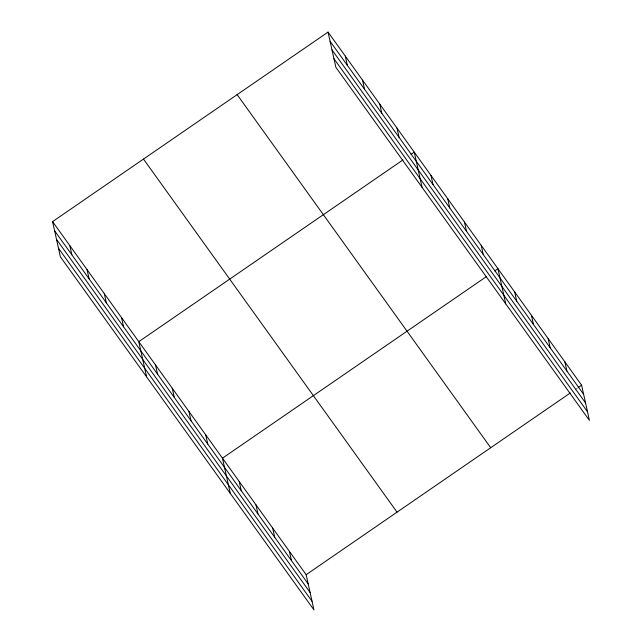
<?xml version="1.0" encoding="UTF-8"?>
<svg xmlns="http://www.w3.org/2000/svg" width="642" height="642" viewBox="0 0 642 642"><rect width="100%" height="100%" fill="white"/><g stroke="black" fill="none" stroke-linecap="round" stroke-linejoin="round"><path stroke-width="0.48" stroke-dasharray="3.21 2.41" d="M575.12 389.654L577.559 387.977"/><path stroke-width="0.96" d="M52.58 221.618L306.146 574.702L313.954 609.9L60.388 256.816L52.58 221.618L328.046 32.1L581.612 385.184L589.42 420.382L335.854 67.298L328.046 32.1M402.895 159.962L138.792 341.664L146.601 376.862M411.016 154.385L414.259 152.146L422.067 187.344M486.572 276.485L222.469 458.187L230.277 493.385M494.693 270.9L497.935 268.669L505.744 303.867M306.146 574.702L570.248 393M578.37 387.415L581.612 385.184M330.084 41.289L583.65 394.365M331.986 49.867L585.552 402.951M333.952 58.711L587.518 411.795M237.147 94.639L490.713 447.723M143.487 159.08L397.053 512.164M54.618 230.807L308.184 583.891M56.52 239.386L310.086 592.47M58.478 248.229L312.044 601.313M564.88 361.879L566.918 371.068M548.148 338.575L550.178 347.763M531.407 315.27L533.446 324.459M514.675 291.966L516.714 301.154M481.203 245.364L483.241 254.545M464.471 222.06L466.501 231.24M447.731 198.755L449.769 207.944M430.999 175.451L433.037 184.639M397.021 128.135L399.059 137.324M379.775 104.132L381.813 113.313M362.537 80.122L364.568 89.302M345.292 56.111L347.33 65.291M289.414 551.398L291.452 560.586M272.673 528.093L274.712 537.282M255.941 504.789L257.98 513.977M239.209 481.492L241.24 490.673M205.737 434.883L207.775 444.063M188.997 411.578L191.035 420.767M172.265 388.274L174.303 397.462M155.533 364.969L157.563 374.158M121.555 317.662L123.585 326.842M104.309 293.651L106.347 302.831M87.063 269.64L89.102 278.821M69.826 245.629L71.864 254.81"/></g></svg>
